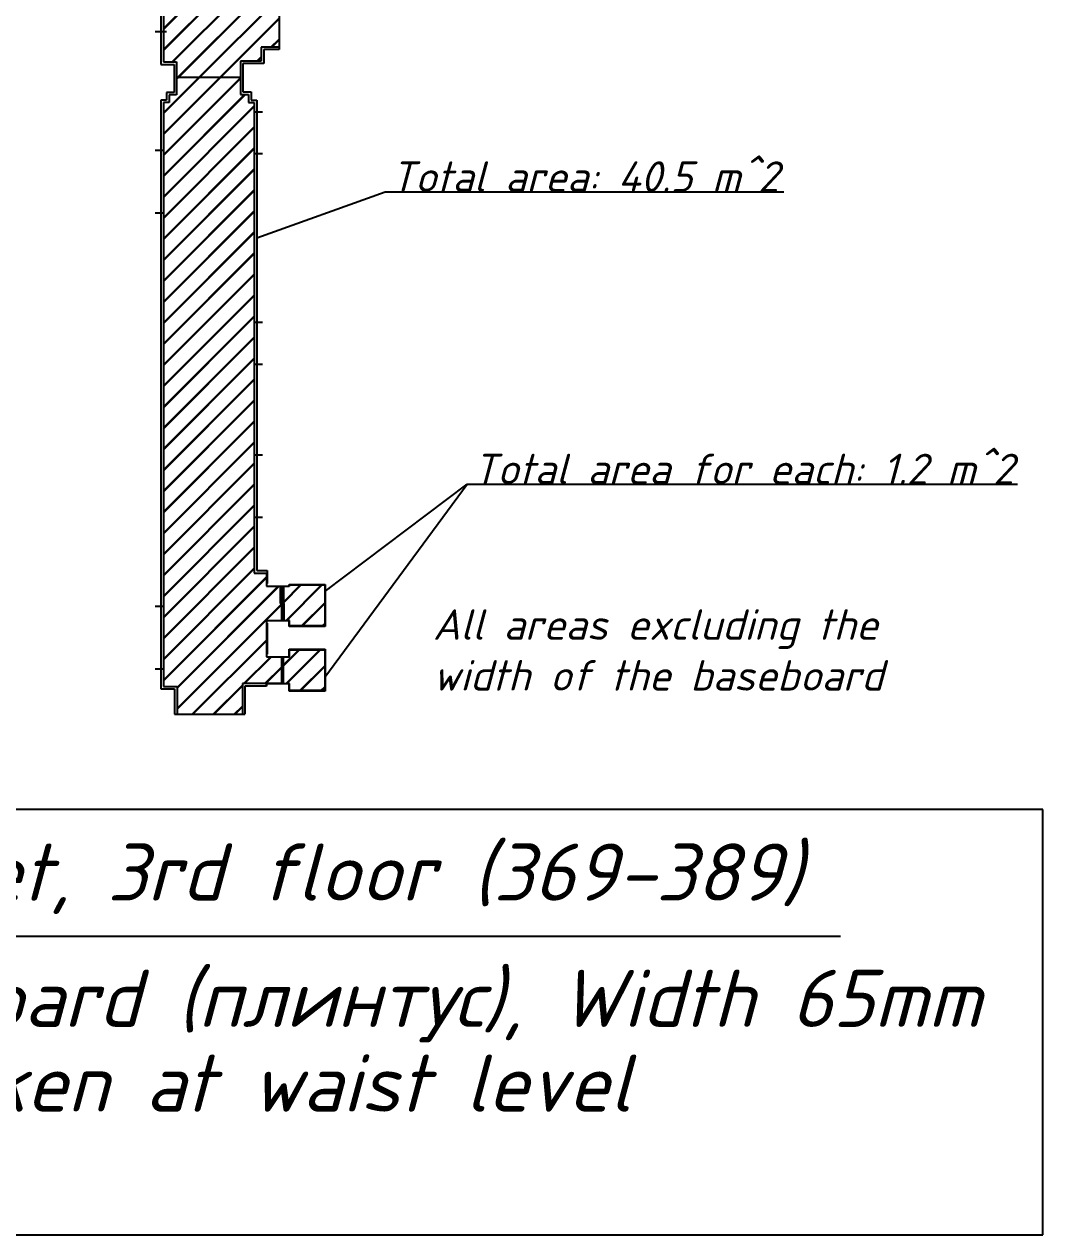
# Model space of a CAD drawing. Header units: millimetres. Extents: x 137411 to 273116, y -37 to 79573.
# Drawn here: x 246375 to 273116, y -37 to 31735 of the extents above; entities that cross this region are included whole.
import ezdxf
from ezdxf.enums import TextEntityAlignment as Align

# ---------------------------------------------------------------- set-up
doc = ezdxf.new("R2010")
doc.units = ezdxf.units.MM
doc.header["$LTSCALE"] = 0.001
doc.styles.add('GOST', font='ISOCPEUI.TTF')
doc.styles.get("Standard").update_dxf_attribs({"font": 'Arial.ttf'})
doc.dimstyles.new('Copy of ISO-25', dxfattribs={"dimtxt": 150, "dimasz": 150, "dimexe": 1.25, "dimexo": 0.625, "dimtad": 1, "dimtoh": 1, "dimtxsty": 'Standard', "dimcen": 2.5, "dimadec": 0, "dimazin": 0, "dimtfac": 1, "dimtmove": 0, "dimatfit": 3, "dimfxl": 1, "dimarcsym": 0})

msp = doc.modelspace()

# ---------------------------------------------------------------- hatches: boundary and pattern name
h = msp.add_hatch()
h.set_pattern_fill('JIS_LC_8', color=1, scale=50)
h.paths.add_polyline_path([(253064.763, 32979.897), (252599.763, 32979.897), (252599.763, 33044.897), (252599.763, 33369.897), (252327.763, 33369.897), (252327.763, 33434.897), (252327.763, 33695.897), (250313.763, 33695.897), (250313.763, 33419.897), (250313.763, 33354.897), (250029.763, 33354.897), (250029.763, 30745.897), (250309.763, 30745.897), (250374.763, 30745.897), (250374.763, 30347.086), (252051.763, 30347.086), (252051.763, 30765.897), (252116.763, 30765.897), (252599.763, 30765.897), (252599.763, 31132.897), (252664.763, 31132.897), (253064.763, 31132.897)])
h = msp.add_hatch()
h.set_pattern_fill('JIS_LC_8', color=6, scale=50)
h.paths.add_polyline_path([(252414.763, 29676.897), (252266.763, 29676.897), (252266.763, 29741.897), (252266.763, 29890.897), (252051.763, 29890.897), (252051.763, 29955.897), (252051.763, 30347.086), (250374.763, 30347.086), (250374.763, 29948.274), (250374.763, 29883.274), (250176.763, 29883.274), (250176.763, 29741.897), (250176.763, 29676.897), (250029.763, 29676.897), (250029.763, 14353.897), (250324.763, 14353.897), (250389.763, 14353.897), (250389.763, 13622.897), (252105.763, 13622.897), (252105.763, 14427.897), (252170.763, 14427.897), (252736.763, 14427.897), (252736.763, 14430.897), (253128.763, 14430.897), (253128.763, 15130.897), (252736.763, 15130.897), (252736.763, 15202.897), (252736.763, 16012.897), (252736.763, 16084.897), (253138.763, 16084.897), (253138.763, 16534.897), (253092.763, 16534.897), (253092.763, 16535.397), (253092.763, 16984.897), (252736.763, 16984.897), (252736.763, 17056.897), (252736.763, 17329.897), (252414.763, 17329.897), (252414.763, 17394.897)])
h = msp.add_hatch()
h.set_pattern_fill('JIS_LC_8', color=5, scale=50)
h.paths.add_polyline_path([(254267.763, 17016.897), (253343.763, 17016.897), (253343.763, 16984.897), (253330.763, 16984.897), (253188.763, 16984.897), (253188.763, 16084.897), (253330.763, 16084.897), (253343.763, 16084.897), (253343.763, 15942.897), (254267.763, 15942.897)])
h = msp.add_hatch()
h.set_pattern_fill('JIS_LC_8', color=5, scale=50)
h.paths.add_polyline_path([(254267.763, 15318.897), (253343.763, 15318.897), (253343.763, 15130.897), (253330.763, 15130.897), (253176.763, 15130.897), (253176.763, 14430.897), (253330.763, 14430.897), (253343.763, 14430.897), (253343.763, 14244.897), (254267.763, 14244.897)])

# ---------------------------------------------------------------- linework, layer by layer
for p, q in [((250029.763, 33354.897), (250029.763, 30745.897)), ((253064.763, 33044.897), (253064.763, 31067.897)), ((249964.763, 32597.897), (249964.763, 31546.897)), ((249814.763, 31546.897), (250114.763, 31546.897)), ((249964.763, 31546.897), (249964.763, 30680.897)), ((252664.763, 31132.897), (252599.763, 31132.897)), ((252599.763, 31132.897), (252599.763, 30765.897)), ((253064.763, 31132.897), (252664.763, 31132.897)), ((253064.763, 31067.897), (252664.763, 31067.897)), ((252664.763, 31067.897), (252664.763, 30700.897)), ((249964.763, 30680.897), (250309.763, 30680.897)), ((250029.763, 30745.897), (250309.763, 30745.897)), ((250309.763, 30745.897), (250374.763, 30745.897)), ((250309.763, 30680.897), (250309.763, 29945.897)), ((250374.763, 30745.897), (250374.763, 29948.274)), ((252116.763, 30765.897), (252051.763, 30765.897)), ((252051.763, 30765.897), (252051.763, 29955.897)), ((252599.763, 30765.897), (252116.763, 30765.897)), ((252664.763, 30700.897), (252116.763, 30700.897)), ((252116.763, 30700.897), (252116.763, 29955.897)), ((250374.063, 30347.086), (252051.937, 30347.086)), ((250309.763, 29945.897), (250111.763, 29945.897)), ((250111.763, 29945.897), (250111.763, 29741.897)), ((250374.763, 29883.274), (250176.763, 29883.274)), ((250176.763, 29883.274), (250176.763, 29741.897)), ((250374.763, 29948.274), (250374.763, 29883.274)), ((252051.763, 29955.897), (252051.763, 29890.897)), ((252051.763, 29890.897), (252266.763, 29890.897)), ((252116.763, 29955.897), (252331.763, 29955.897)), ((252266.763, 29890.897), (252266.763, 29741.897)), ((252331.763, 29955.897), (252331.763, 29741.897)), ((250111.763, 29741.897), (249964.763, 29741.897)), ((249964.763, 29741.897), (249964.763, 28424.897)), ((250176.763, 29676.897), (250029.763, 29676.897)), ((250029.763, 29676.897), (250029.763, 14353.897)), ((250176.763, 29741.897), (250176.763, 29676.897)), ((252266.763, 29741.897), (252266.763, 29676.897)), ((252266.763, 29676.897), (252414.763, 29676.897)), ((252331.763, 29741.897), (252479.763, 29741.897)), ((252414.763, 29676.897), (252414.763, 17394.897)), ((252479.763, 29741.897), (252479.763, 29437.897)), ((252414.763, 29437.897), (252629.763, 29437.897)), ((252479.763, 29437.897), (252479.763, 28341.897)), ((249814.763, 28424.897), (250029.763, 28424.897)), ((249964.763, 28424.897), (249964.763, 26787.897)), ((252414.763, 28341.897), (252629.763, 28341.897)), ((252479.763, 28341.897), (252479.763, 23911.897)), ((249814.763, 26787.897), (250029.763, 26787.897)), ((249964.763, 26787.897), (249964.763, 16463.897)), ((252414.763, 23911.897), (252629.763, 23911.897)), ((252479.763, 23911.897), (252479.763, 22816.897)), ((252414.763, 22816.897), (252629.763, 22816.897)), ((252479.763, 22816.897), (252479.763, 20430.897)), ((252414.763, 20430.897), (252629.763, 20430.897)), ((252479.763, 20430.897), (252479.763, 18798.897)), ((252414.763, 18798.897), (252629.763, 18798.897)), ((252479.763, 18798.897), (252479.763, 17394.897)), ((252414.763, 17394.897), (252414.763, 17329.897)), ((252414.763, 17329.897), (252736.763, 17329.897)), ((252479.763, 17394.897), (252749.763, 17394.897)), ((252736.763, 17329.897), (252736.763, 17056.897)), ((252749.763, 17394.897), (252749.763, 17056.897)), ((252749.763, 17056.897), (252736.763, 17056.897)), ((252736.763, 17056.897), (252736.763, 16984.897)), ((252736.763, 16984.897), (253092.763, 16984.897)), ((252736.763, 16984.897), (253330.763, 16984.897)), ((253092.763, 16984.897), (253092.763, 16534.897)), ((253092.763, 16984.897), (253092.763, 16535.397)), ((253140.763, 16535.397), (253140.763, 16984.897)), ((253188.763, 16085.897), (253188.763, 16984.897)), ((253330.763, 16984.897), (253330.763, 17029.897)), ((253330.763, 17029.897), (254280.763, 17029.897)), ((253343.763, 16984.897), (253330.763, 16984.897)), ((253343.763, 17016.897), (254267.763, 17016.897)), ((253343.763, 17016.897), (253343.763, 16984.897)), ((254267.763, 17016.897), (254267.763, 15942.897)), ((254280.763, 17029.897), (254280.763, 15929.897)), ((253092.763, 16535.397), (253140.763, 16535.397)), ((253138.763, 16534.897), (253092.763, 16534.897)), ((253138.763, 16084.897), (253138.763, 16534.897)), ((253140.763, 16535.397), (253140.763, 16085.897)), ((253140.763, 16535.397), (253188.763, 16535.397)), ((253188.763, 16535.397), (253188.763, 16085.897)), ((249814.763, 16463.897), (250029.763, 16463.897)), ((249964.763, 16463.897), (249964.763, 14818.897)), ((252736.763, 16084.897), (253138.763, 16084.897)), ((252736.763, 16084.897), (252736.763, 16012.897)), ((252736.763, 16084.897), (253330.763, 16084.897)), ((252736.763, 16012.897), (252749.763, 16012.897)), ((252736.763, 16012.897), (252736.763, 15202.897)), ((252749.763, 16012.897), (252749.763, 15202.897)), ((253330.763, 15929.897), (253330.763, 16084.897)), ((253343.763, 16084.897), (253330.763, 16084.897)), ((254280.763, 15929.897), (253330.763, 15929.897)), ((253343.763, 15942.897), (253343.763, 16084.897)), ((254267.763, 15942.897), (253343.763, 15942.897)), ((253330.763, 15130.897), (253330.763, 15331.897)), ((253330.763, 15331.897), (254280.763, 15331.897)), ((253343.763, 15130.897), (253343.763, 15318.897)), ((253343.763, 15318.897), (254267.763, 15318.897)), ((254267.763, 15318.897), (254267.763, 14244.897)), ((254280.763, 15331.897), (254280.763, 14231.897)), ((252749.763, 15202.897), (252736.763, 15202.897)), ((252736.763, 15202.897), (252736.763, 15130.897)), ((252736.763, 15130.897), (253128.763, 15130.897)), ((252736.763, 15130.897), (253330.763, 15130.897)), ((253128.763, 15130.897), (253128.763, 14430.897)), ((253128.763, 15130.897), (253128.763, 14430.897)), ((253176.763, 15130.897), (253176.763, 14430.897)), ((253330.763, 15130.897), (253343.763, 15130.897)), ((249814.763, 14818.897), (250029.763, 14818.897)), ((249964.763, 14818.897), (249964.763, 14288.897)), ((253128.763, 14780.897), (253176.763, 14780.897)), ((250029.763, 14353.897), (250324.763, 14353.897)), ((250324.763, 14353.897), (250389.763, 14353.897)), ((250389.763, 14353.897), (250389.763, 13622.897)), ((252170.763, 14427.897), (252105.763, 14427.897)), ((252105.763, 14427.897), (252105.763, 13622.897)), ((252736.763, 14427.897), (252170.763, 14427.897)), ((252736.763, 14362.897), (252170.763, 14362.897)), ((252170.763, 14362.897), (252170.763, 13622.897)), ((253128.763, 14430.897), (252736.763, 14430.897)), ((252736.763, 14430.897), (252736.763, 14362.897)), ((252736.763, 14430.897), (253330.763, 14430.897)), ((252736.763, 14362.897), (252736.763, 14427.897)), ((253330.763, 14231.897), (253330.763, 14430.897)), ((253343.763, 14430.897), (253330.763, 14430.897)), ((253343.763, 14244.897), (253343.763, 14430.897)), ((249964.763, 14288.897), (250324.763, 14288.897)), ((250324.763, 14288.897), (250324.763, 13622.897)), ((254280.763, 14231.897), (253330.763, 14231.897)), ((254267.763, 14244.897), (253343.763, 14244.897)), ((250324.763, 13622.897), (252170.763, 13622.897)), ((273116.064, 11128.913), (218729.356, 11128.913)), ((273116.064, -36.681), (273116.064, 11128.913)), ((218729.356, 7801.055), (267801.017, 7801.055)), ((218729.356, -36.681), (273116.064, -36.681))]:
    msp.add_line(p, q)

# ---------------------------------------------------------------- texts
at = {"style": 'GOST'}
for s, p in [('Hallway, Abylai Khan street, 3rd floor (369-389)', (266813.652, 9482.744)), ('Notes: Drawing with baseboard (плинтус), Width 65mm', (271510.972, 6168.773)), ('All measurements were taken at waist level ', (263281.63, 3944.44))]:
    msp.add_text(s, height=1500, dxfattribs=at).set_placement(p, align=Align.MIDDLE_RIGHT)
at = {"char_height": 800, "attachment_point": 7, "style": 'GOST'}
for s, insert in [('Total area: 40.5 m^ 2', (255998.014, 27335.338)), ('Total area for each: 1.2 m^ 2', (258156.371, 19662.688)), ('All areas excluding the \\Pwidth of the baseboard', (257101.419, 14244.897))]:
    msp.add_mtext(s, dxfattribs=dict(at, insert=insert))

# ---------------------------------------------------------------- leaders
at = {"annotation_type": 0, "has_hookline": 1, "hookline_direction": 0}
for points, text_width in [([(252479.763, 26126.897), (255847.389, 27334.713), (255997.389, 27334.713)], 10316.364), ([(254267.763, 16843.108), (258005.746, 19662.063), (258155.746, 19662.063)], 14292.727)]:
    msp.add_leader(points, dimstyle='Copy of ISO-25', dxfattribs=dict(at, text_width=text_width))
msp.add_leader([(254267.763, 14596.108), (258005.746, 19662.063)], dimstyle='Copy of ISO-25')

doc.saveas('drawing.dxf')
